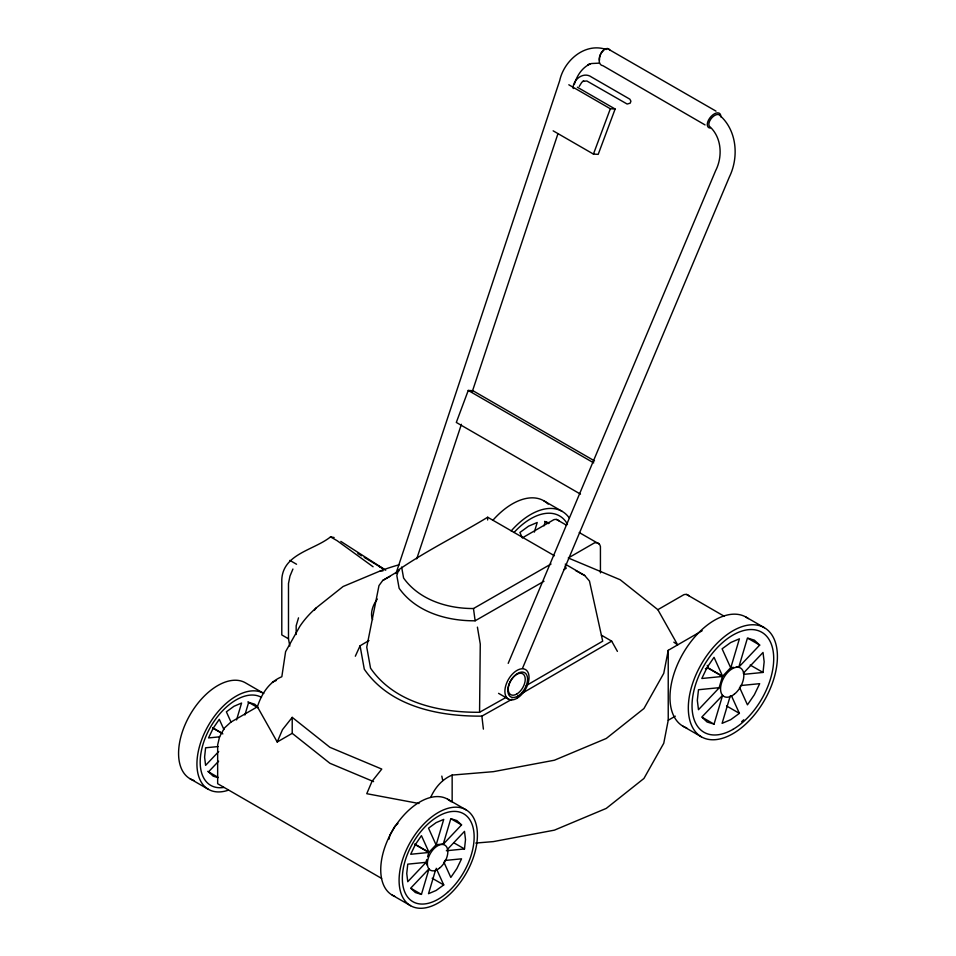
<?xml version="1.0" encoding="UTF-8"?>
<svg xmlns="http://www.w3.org/2000/svg" width="956" height="956" viewBox="0 0 956 956"><rect width="100%" height="100%" fill="white"/><g stroke="black" fill="none" stroke-linecap="round" stroke-linejoin="round"><path stroke-width="1.43" d="M289.811 646.077L288.485 638.787L288.485 583.495L289.979 576.086L292.93 569.035M452.152 801.857L452.152 775.077L493.427 771.659L554.396 760.223L606.271 738.474L643.95 708.527L663.763 673.323L668.232 650.319L702.182 630.721M399.214 570.672L382.759 580.435L378.982 585.586L366.745 647.14L370.534 668.148C394.422 702.923 439.772 712.638 479.565 712.28L480.27 644.069L477.414 627.136M487.632 519.98L487.68 517.232L554.444 555.747M446.333 850.744L464.497 848.94L465.5 839.595L464.497 831.385L447.336 849.502M743.828 674.338L763.019 672.438L764.155 661.791L763.019 652.47L743.338 673.239M668.232 650.319L668.232 720.25L663.763 743.254L643.95 778.459L606.271 808.394L554.396 830.155L493.427 841.591L475.741 843.061M388.949 839.213L389.893 835.162L394.744 826.378L397.935 823.439M236.562 719.928L241.569 703.054L233.969 706.281L226.369 711.826L231.005 722.067M244.891 715.004L248.656 702.349L254.738 704.225L257.534 706.819M426.758 859.528L425.922 862.348L407.758 864.152L406.754 873.509L407.758 881.707L425.922 862.527L427.093 865.12M427.595 856.707L428.85 852.477L414.749 844.327M428.85 869.016L410.686 888.196L415.358 892.522L421.441 894.398L428.957 869.076M534.344 532.11L537.2 522.502L528.548 526.182L519.909 532.492L522.346 537.893M435.625 869.781L428.527 893.693L436.127 890.466L443.727 884.921L436.199 868.287M544.036 525.824L545.255 521.701L549.413 522.992M705.42 668.603L708.372 668.316L722.473 676.454L719.139 687.687L698.478 689.73L697.33 700.378L698.478 709.699L719.139 687.89M714.036 724.146L722.605 695.335L701.812 717.084L707.117 722.007L714.036 724.146L702.505 717.478M730.253 695.908L722.103 723.345L730.743 719.665L739.394 713.355L731.448 695.789M298.523 617.851L296.169 625.762L296.169 634.497M573.146 86.626C574.401 78.404 584.128 71.581 591.621 77.113L629.873 99.197L630.924 101.217L630.183 103.188L627.148 104.037L586.876 80.985L582.909 81.308L583.698 80.997L581.834 82.24L579.216 86.422M395.939 573.588L559.678 80.686C564.028 60.491 585.072 42.172 606.283 49.521M416.72 558.854L461.413 424.309M472.24 391.733L557.874 133.948M574.317 84.475C576.719 76.038 581.834 67.912 589.936 64.016L587.832 64.829L591.501 63.526L599.018 63.156M594.524 460.9L472.945 390.717L468.249 390.442L456.311 422.433L580.471 494.121M593.437 154.083L610.346 108.757L615.126 109.02L598.205 154.358L593.437 154.083L553.154 130.829M381.635 878.433L217.657 783.717L217.657 744.927L219.569 736.825L224.409 728.042L230.814 722.15L257.403 706.795C261.382 694.199 269.09 681.867 281.829 676.74L285.593 651.669L299.826 626.383A167.049 96.448 0 0 1 316.042 608.016L343.085 586.518L380.309 570.911A167.049 96.448 0 0 1 399.238 564.745M257.403 706.795L277.216 741.999L282.474 729.667L292.213 717.37L329.904 747.317L381.767 769.078L372.015 781.375L366.757 793.695L419.015 803.506M508.198 663.356L715.626 170.694C722.844 156.569 721.792 137.138 709.364 126.252A7.588 4.075 -50.3 0 1 712.208 117.421A7.588 4.075 -50.3 0 1 719.868 115.449C737.004 130.458 739.024 157.19 729.392 176.908L522.55 668.208M355.321 656.222L360.065 645.802L368.98 640.52M430.905 796.91C435.243 787.445 442.341 779.104 452.152 775.077M314.452 610.179L316.042 608.016M334.122 537.523L330.537 536.89C313.974 550.202 282.928 553.775 281.793 579.635L281.793 634.927L288.485 638.787M218.721 751.512L205.6 765.362L204.596 757.152L205.6 747.795L218.171 746.552M218.625 761.191L208.539 771.839L213.2 776.176L218.064 777.67M414.856 844.148L428.957 852.286L436.044 844.805L428.527 828.171L436.127 822.626L443.727 819.4L436.199 844.722L443.285 844.017L450.814 818.695L456.896 820.571L461.557 824.909L443.393 844.076M707.273 665.388L708.492 668.101L722.605 676.239L730.659 667.73L722.103 648.813L730.743 642.504L739.394 638.823L730.838 667.635L733.515 667.36M739.012 666.906L759.685 645.085L754.368 640.162L747.449 638.034L738.892 666.834L736.204 667.097M487.68 517.232C458.235 535.121 426.902 550.429 398.556 569.872L396.836 575.596L399.13 588.275C416.015 612.139 447.026 621.053 475.132 620.791L544 581.26M551.038 564.016L473.483 608.53C447.539 608.685 419.17 599.89 403.587 578.022L401.616 567.039M563.753 569.752L566.155 568.33L565.223 565.904M617.409 651.371L611.673 641.153L522.036 693.351M526.23 685.583L602.698 641.177L589.47 581.057L584.678 575.488L565.247 564.124M522.812 537.607L553.787 519.717A11.341 6.549 -60 0 1 558.842 520.817M277.216 741.999L292.213 733.336L292.213 717.37M600.428 572.895L600.428 546.569A11.341 6.549 -60 0 0 594.25 542.996L568.294 557.981L620.169 579.742L657.848 609.677L683.827 594.716A11.341 6.561 -59.9 0 1 688.894 595.803M668.232 720.25L675.306 716.175M479.565 712.28L506.238 697.306M360.065 645.802L364.284 669.188C390 706.759 439.103 716.498 481.872 716.128L512.046 699.206M382.759 580.435L389.737 576.528M272.412 682.178L276.236 680.517M722.473 676.454L701.812 678.497L707.117 667.443L714.036 657.322L722.605 676.239M219.713 736.825L208.539 737.924L213.2 728.209L219.282 719.306L223.919 729.536M740.494 685.572L759.685 683.671L754.368 694.725L747.449 704.847L739.502 687.28M428.85 852.477L410.686 854.27L415.358 844.554L421.441 835.652L428.957 852.286M444.791 860.484L461.557 858.823L456.896 868.538L450.814 877.441L443.859 862.085M380.309 570.911L382.926 570.899M373.581 781.602L329.904 763.282L292.213 733.336M607.311 48.529L715.996 111.135M575.596 570.529L584.678 575.488M556.488 519.455L566.609 525.274M579.252 532.552L599.316 544.084M340.814 541.383L385.71 570.206M577.364 87.223L615.126 109.02M568.808 84.773L610.346 108.757M468.249 390.442L593.7 462.883M746.015 617.11L764.37 627.71A63 36.376 -60 0 1 744.401 725.293A63 36.376 -60 0 1 689.838 693.793A63 36.376 -60 0 1 764.37 627.71M543.821 500.789L562.176 511.388M748.142 638.429L759.685 645.085M544.669 521.367L548.505 523.589M750.197 665.041L763.019 672.438M726.572 705.958L739.394 713.355M683.014 726.225L701.369 736.825M330.537 536.89L337.229 540.761L373.091 566.777M378.743 566.203L383.368 568.868L364.2 557.336M289.847 560.383L296.551 564.243M498.566 693.339L509.405 699.601M447.587 799.18L465.942 809.768A55.388 31.978 -60 0 1 448.388 895.557A55.388 31.978 -60 0 1 400.421 867.869A55.388 31.978 -60 0 1 465.942 809.768M451.304 818.981L461.557 824.909M247.867 701.895L258.12 707.81M454.231 843.025L464.497 848.94M212.71 727.791L221.684 732.977M212.602 727.982L222.856 733.909M432.184 878.253L443.727 884.921M411.176 888.471L421.441 894.398M207.751 771.384L218.004 777.312M392.199 895.103L410.554 905.691M190.053 778.758L208.408 789.345M686.528 594.441L724.325 616.321M705.038 124.913L602.913 65.689A8.963 5.389 -68.9 0 1 600.308 54.612A8.963 5.389 -68.9 0 1 609.785 49.82M601.396 635.166L611.673 641.153M357.807 553.5L361.643 555.806M572.919 88.012L573.72 88.526M673.825 642.157L677.661 644.882L657.848 609.677M441.815 776.105L442.736 780.514M473.483 608.53L475.132 620.791M481.872 716.128L483.389 729.117M599.52 60.228A7.588 4.589 -69.9 0 1 603.69 50.369M710.153 128.056A8.963 4.852 -51.2 0 1 711.145 116.393A8.963 4.852 -51.2 0 1 720.788 116.871M372.637 619.512A17.077 9.859 -60 0 1 377.357 599.065M228.448 790.146A55.388 31.978 -60 0 1 201.561 740.004A55.388 31.978 -60 0 1 263.784 693.423L245.429 682.823A55.388 31.978 -60 0 0 188.296 717.968A55.388 31.978 -60 0 0 193.901 780.431M223.824 787.433A50.788 29.325 -60 0 1 205.803 736.598A50.788 29.325 -60 0 1 261.49 697.402M394.72 896.31A55.388 31.978 -60 0 1 392.82 830.107A55.388 31.978 -60 0 1 450.969 801.678M511.197 530.927A63 36.376 -60 0 1 569.25 517.949M492.842 520.327A63 36.376 -60 0 1 548.17 504.111M514.053 532.456A57.766 33.352 -60 0 1 567.47 524.223M743.732 719.796A59.499 34.356 -60 0 1 741.641 721.72M686.743 727.922A63 36.376 -60 0 1 682.429 654.513A63 36.376 -60 0 1 748.273 618.616M517.232 698.155A17.077 9.859 -60 0 0 527.294 671.172A17.077 9.859 -60 0 0 506.381 683.767A17.077 9.859 -60 0 0 517.232 698.155M516.909 693.948A12.046 6.955 -60 0 0 524.008 674.924A12.046 6.955 -60 0 0 509.261 683.803A12.046 6.955 -60 0 0 516.909 693.948M517.901 696.052A13.946 8.054 -60 0 0 526.135 674.016A13.946 8.054 -60 0 0 509.046 684.293A13.946 8.054 -60 0 0 517.901 696.052M439.378 868.263A14.471 8.353 -60 0 0 445.436 845.534A14.471 8.353 -60 0 0 427.989 859.157A14.471 8.353 -60 0 0 439.378 868.263M447.539 892.414A50.788 29.325 -60 0 0 463.636 813.759A50.788 29.325 -60 0 0 403.563 867.032A50.788 29.325 -60 0 0 447.539 892.414M734.22 694.283A16.455 9.5 -60 0 0 741.115 668.435A16.455 9.5 -60 0 0 721.266 683.934A16.455 9.5 -60 0 0 734.22 694.283M732.87 729.428A57.766 33.352 -60 0 0 768.242 638.261A57.766 33.352 -60 0 0 697.498 679.107A57.766 33.352 -60 0 0 732.87 729.428"/></g></svg>
